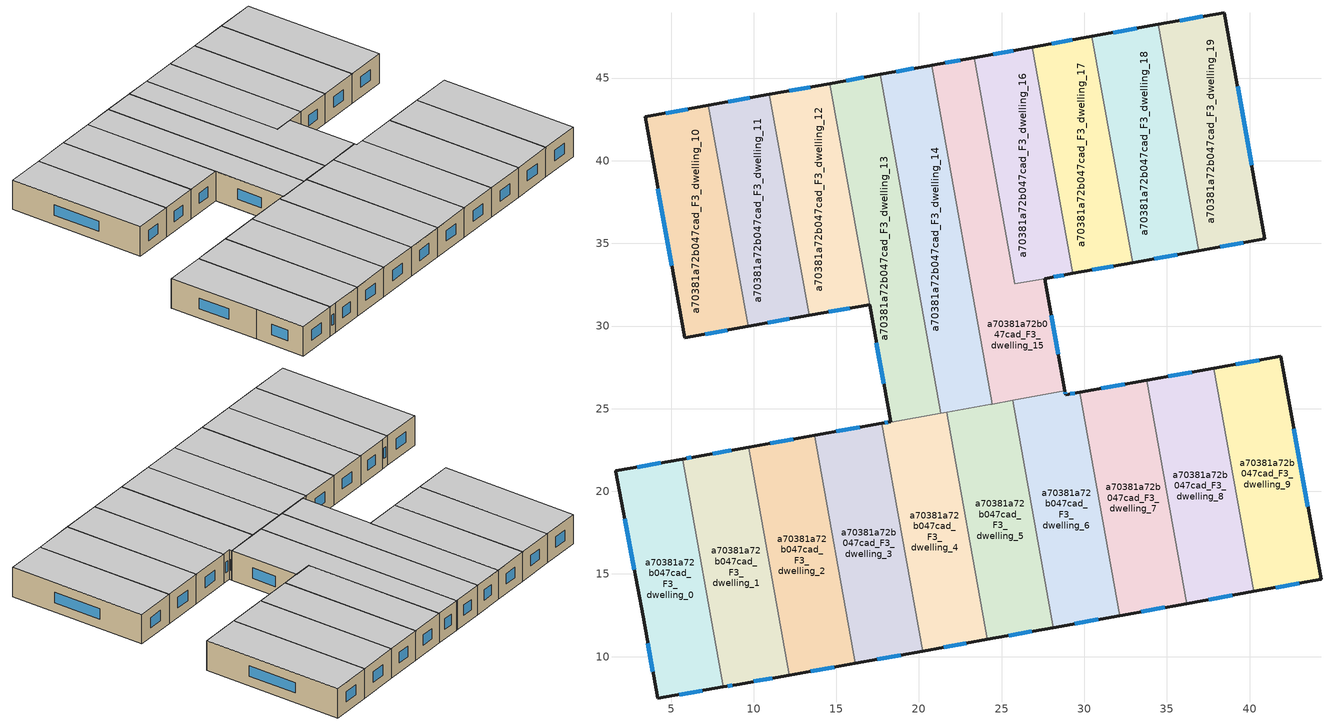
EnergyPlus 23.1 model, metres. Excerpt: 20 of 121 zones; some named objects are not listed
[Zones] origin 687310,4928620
a70381a72b047cad_F3_dwelling_0
 floor to a70381a72b047cad_F2_dwelling_0 (EU_floor_Construction): 5.7,21.91 8.17,8.17 4.19,7.47 3.32,12.41 1.65,21.18 1.64,21.23 5.7,21.95 z9
 wall outside (EU_wall_Construction): 5.69,21.95 1.64,21.23 1.65,21.18 3.32,12.41 4.19,7.47 8.17,8.17 z9:12
 wall to a70381a72b047cad_F3_dwelling_1 (EU_wall_Construction): 8.17,8.17 5.7,21.91 5.7,21.95 z9:12
 window (EU_Window_Construction): 5.49,7.7 6.88,7.94 / 3.6,10.81 3.91,9.08 / 2.19,18.33 2.78,15.26 / 4.37,21.72 2.96,21.47 z9.98:11.02
 ceiling to a70381a72b047cad_F4_dwelling_0 (EU_floor_Construction): 8.17,8.17 5.7,21.91 5.7,21.95 1.64,21.23 1.65,21.18 3.32,12.41 4.19,7.47 z12
a70381a72b047cad_F3_dwelling_1
 floor to a70381a72b047cad_F2_dwelling_1 (EU_floor_Construction): 9.69,22.63 12.17,8.89 8.97,8.31 8.17,8.17 5.7,21.91 5.7,21.95 6.49,22.09 9.69,22.67 z9
 wall outside (EU_wall_Construction): 9.69,22.67 6.49,22.09 5.7,21.95 / 8.17,8.17 8.97,8.31 12.17,8.89 z9:12
 wall to a70381a72b047cad_F3_dwelling_2 (EU_wall_Construction): 9.69,22.63 9.69,22.67 / 12.17,8.89 9.69,22.62 z9:12
 window (EU_Window_Construction): 6.23,22.05 5.95,22 / 8.65,22.48 7.53,22.28 / 10.01,8.5 11.13,8.7 / 8.43,8.22 8.71,8.27 z9.98:11.02
 ceiling to a70381a72b047cad_F4_dwelling_1 (EU_floor_Construction): 12.17,8.89 9.69,22.63 9.69,22.67 6.49,22.09 5.7,21.95 5.7,21.91 8.17,8.17 8.97,8.31 z12
a70381a72b047cad_F3_dwelling_10
 floor to a70381a72b047cad_F2_dwelling_10 (EU_floor_Construction): 7.26,43.35 9.66,29.98 5.83,29.29 3.43,42.66 z9
 wall outside (EU_wall_Construction): 7.26,43.35 3.43,42.66 5.83,29.29 9.66,29.98 z9:12
 wall to a70381a72b047cad_F3_dwelling_11 (EU_wall_Construction): 9.66,29.98 7.26,43.35 z9:12
 window (EU_Window_Construction): 4.21,38.31 5.05,33.64 / 6.01,43.13 4.67,42.88 / 7.08,29.52 8.41,29.76 z9.98:11.02
 ceiling to a70381a72b047cad_F4_dwelling_10 (EU_floor_Construction): 9.66,29.98 7.26,43.35 3.43,42.66 5.83,29.29 z12
a70381a72b047cad_F3_dwelling_11
 floor to a70381a72b047cad_F2_dwelling_11 (EU_floor_Construction): 10.95,44.01 13.36,30.64 9.66,29.98 7.26,43.35 z9
 wall outside (EU_wall_Construction): 9.66,29.98 13.36,30.64 / 10.95,44.01 7.26,43.35 z9:12
 wall to a70381a72b047cad_F3_dwelling_12 (EU_wall_Construction): 13.36,30.64 10.95,44.01 z9:12
 window (EU_Window_Construction): 10.86,30.2 12.15,30.43 / 9.75,43.8 8.46,43.57 z9.98:11.02
 ceiling to a70381a72b047cad_F4_dwelling_11 (EU_floor_Construction): 13.36,30.64 10.95,44.01 7.26,43.35 9.66,29.98 z12
a70381a72b047cad_F3_dwelling_12
 floor to a70381a72b047cad_F2_dwelling_12 (EU_floor_Construction): 14.61,44.67 17.01,31.3 13.36,30.64 10.95,44.01 z9
 wall outside (EU_wall_Construction): 13.36,30.64 17.01,31.3 / 14.61,44.67 10.95,44.01 z9:12
 wall to a70381a72b047cad_F3_dwelling_13 (EU_wall_Construction): 17.01,31.3 14.61,44.67 z9:12
 window (EU_Window_Construction): 14.54,30.86 15.82,31.09 / 13.42,44.46 12.14,44.23 z9.98:11.02
 ceiling to a70381a72b047cad_F4_dwelling_12 (EU_floor_Construction): 17.01,31.3 14.61,44.67 10.95,44.01 13.36,30.64 z12
a70381a72b047cad_F3_dwelling_13
 floor to a70381a72b047cad_F2_dwelling_13 (EU_floor_Construction): 17.64,45.22 21.33,24.72 18.29,24.17 18.28,24.22 14.61,44.67 z9
 wall outside (EU_wall_Construction): 17.64,45.22 14.61,44.67 / 17.01,31.3 18.28,24.22 z9:12
 wall to a70381a72b047cad_F3_dwelling_14 (EU_wall_Construction): 21.33,24.72 17.64,45.22 z9:12
 wall to a70381a72b047cad_F3_dwelling_4 (EU_wall_Construction): 18.28,24.21 18.29,24.17 21.33,24.72 z9:12
 window (EU_Window_Construction): 16.66,45.04 15.59,44.85 / 17.42,29 17.86,26.52 z9.98:11.02
 ceiling to a70381a72b047cad_F4_dwelling_13 (EU_floor_Construction): 21.33,24.72 17.64,45.22 14.61,44.67 18.28,24.22 18.29,24.17 z12
a70381a72b047cad_F3_dwelling_14
 floor to a70381a72b047cad_F2_dwelling_14 (EU_floor_Construction): 20.76,45.78 24.45,25.28 24.35,25.26 21.33,24.72 17.64,45.22 20.66,45.76 z9
 wall outside (EU_wall_Construction): 20.76,45.78 20.66,45.76 17.64,45.22 z9:12
 wall to a70381a72b047cad_F3_dwelling_15 (EU_wall_Construction): 24.45,25.28 20.76,45.78 z9:12
 wall to a70381a72b047cad_F3_dwelling_5 (EU_wall_Construction): 21.67,24.78 24.35,25.26 24.45,25.28 z9:12
 wall to a70381a72b047cad_F3_dwelling_4 (EU_wall_Construction): 21.33,24.72 21.67,24.78 z9:12
 window (EU_Window_Construction): 19.68,45.58 18.63,45.39 z9.98:11.02
 ceiling to a70381a72b047cad_F4_dwelling_14 (EU_floor_Construction): 24.35,25.26 24.45,25.28 20.76,45.78 20.66,45.76 17.64,45.22 21.33,24.72 z12
a70381a72b047cad_F3_dwelling_15
 floor to a70381a72b047cad_F2_dwelling_15 (EU_floor_Construction): 23.34,46.24 25.8,32.54 27.61,32.87 28.83,26.07 24.45,25.28 20.76,45.78 z9
 wall outside (EU_wall_Construction): 28.83,26.07 27.61,32.87 / 23.34,46.24 20.76,45.78 z9:12
 wall to a70381a72b047cad_F3_dwelling_16 (EU_wall_Construction): 27.61,32.87 25.8,32.54 / 25.8,32.55 23.34,46.24 z9:12
 wall to a70381a72b047cad_F3_dwelling_6 (EU_wall_Construction): 25.66,25.5 28.83,26.07 z9:12
 wall to a70381a72b047cad_F3_dwelling_5 (EU_wall_Construction): 24.45,25.28 25.66,25.5 z9:12
 window (EU_Window_Construction): 28.43,28.28 28.01,30.66 / 22.5,46.09 21.6,45.93 z9.98:11.02
 ceiling to a70381a72b047cad_F4_dwelling_15 (EU_floor_Construction): 28.83,26.07 27.61,32.87 25.8,32.54 23.34,46.24 20.76,45.78 24.45,25.28 z12
a70381a72b047cad_F3_dwelling_16
 floor to a70381a72b047cad_F2_dwelling_16 (EU_floor_Construction): 26.84,46.87 29.3,33.18 25.8,32.54 23.34,46.24 z9
 wall outside (EU_wall_Construction): 26.84,46.87 23.34,46.24 / 27.61,32.87 29.3,33.18 z9:12
 wall to a70381a72b047cad_F3_dwelling_17 (EU_wall_Construction): 29.3,33.18 26.84,46.87 z9:12
 window (EU_Window_Construction): 25.7,46.67 24.48,46.44 / 28.16,32.97 28.75,33.08 z9.98:11.02
 ceiling to a70381a72b047cad_F4_dwelling_16 (EU_floor_Construction): 29.3,33.18 26.84,46.87 23.34,46.24 25.8,32.54 z12
a70381a72b047cad_F3_dwelling_17
 floor to a70381a72b047cad_F2_dwelling_17 (EU_floor_Construction): 30.45,47.52 32.92,33.83 29.3,33.18 26.84,46.87 z9
 wall outside (EU_wall_Construction): 29.3,33.18 32.92,33.83 / 30.45,47.52 26.84,46.87 z9:12
 wall to a70381a72b047cad_F3_dwelling_18 (EU_wall_Construction): 32.92,33.83 30.45,47.52 z9:12
 window (EU_Window_Construction): 30.48,33.39 31.74,33.62 / 29.28,47.31 28.02,47.08 z9.98:11.02
 ceiling to a70381a72b047cad_F4_dwelling_17 (EU_floor_Construction): 32.92,33.83 30.45,47.52 26.84,46.87 29.3,33.18 z12
a70381a72b047cad_F3_dwelling_18
 floor to a70381a72b047cad_F2_dwelling_18 (EU_floor_Construction): 34.46,48.24 36.92,34.55 32.92,33.83 30.45,47.52 z9
 wall outside (EU_wall_Construction): 34.46,48.24 30.45,47.52 / 32.92,33.83 36.92,34.55 z9:12
 wall to a70381a72b047cad_F3_dwelling_19 (EU_wall_Construction): 36.92,34.55 34.46,48.24 z9:12
 window (EU_Window_Construction): 33.16,48.01 31.76,47.75 / 34.22,34.06 35.62,34.31 z9.98:11.02
 ceiling to a70381a72b047cad_F4_dwelling_18 (EU_floor_Construction): 36.92,34.55 34.46,48.24 30.45,47.52 32.92,33.83 z12
a70381a72b047cad_F3_dwelling_19
 floor to a70381a72b047cad_F2_dwelling_19 (EU_floor_Construction): 38.47,48.96 40.93,35.27 36.92,34.55 34.46,48.24 z9
 wall outside (EU_wall_Construction): 36.92,34.55 40.93,35.27 38.47,48.96 34.46,48.24 z9:12
 window (EU_Window_Construction): 37.17,48.73 35.77,48.47 / 40.13,39.72 39.27,44.51 / 38.23,34.78 39.63,35.04 z9.98:11.02
 ceiling to a70381a72b047cad_F4_dwelling_19 (EU_floor_Construction): 40.93,35.27 38.47,48.96 34.46,48.24 36.92,34.55 z12
a70381a72b047cad_F3_dwelling_2
 floor to a70381a72b047cad_F2_dwelling_2 (EU_floor_Construction): 13.69,23.35 16.16,9.61 12.17,8.89 9.69,22.63 9.69,22.67 13.68,23.38 z9
 wall outside (EU_wall_Construction): 13.68,23.38 9.69,22.67 / 12.17,8.89 16.16,9.61 z9:12
 wall to a70381a72b047cad_F3_dwelling_3 (EU_wall_Construction): 13.69,23.35 13.68,23.38 / 16.16,9.61 13.69,23.34 z9:12
 window (EU_Window_Construction): 12.38,23.15 10.99,22.9 / 13.46,9.12 14.86,9.37 z9.98:11.02
 ceiling to a70381a72b047cad_F4_dwelling_2 (EU_floor_Construction): 16.16,9.61 13.69,23.35 13.68,23.38 9.69,22.67 9.69,22.63 12.17,8.89 z12
a70381a72b047cad_F3_dwelling_3
 floor to a70381a72b047cad_F2_dwelling_3 (EU_floor_Construction): 17.74,24.11 20.21,10.33 16.16,9.61 13.69,23.35 13.68,23.38 z9
 wall outside (EU_wall_Construction): 17.74,24.11 13.68,23.38 / 16.16,9.61 20.21,10.33 z9:12
 wall to a70381a72b047cad_F3_dwelling_4 (EU_wall_Construction): 20.21,10.33 17.74,24.11 z9:12
 window (EU_Window_Construction): 16.42,23.88 15,23.62 / 17.48,9.84 18.89,10.1 z9.98:11.02
 ceiling to a70381a72b047cad_F4_dwelling_3 (EU_floor_Construction): 20.21,10.33 17.74,24.11 13.68,23.38 13.69,23.35 16.16,9.61 z12
a70381a72b047cad_F3_dwelling_4
 floor to a70381a72b047cad_F2_dwelling_4 (EU_floor_Construction): 21.67,24.78 24.14,11.04 20.21,10.33 17.74,24.11 18.28,24.21 18.29,24.17 z9
 wall outside (EU_wall_Construction): 20.21,10.33 24.14,11.04 / 18.28,24.21 17.74,24.11 z9:12
 wall to a70381a72b047cad_F3_dwelling_5 (EU_wall_Construction): 24.14,11.04 21.67,24.78 z9:12
 window (EU_Window_Construction): 21.49,10.56 22.86,10.81 / 18.1,24.18 17.91,24.15 z9.98:11.02
 ceiling to a70381a72b047cad_F4_dwelling_4 (EU_floor_Construction): 24.14,11.04 21.67,24.78 18.29,24.17 18.28,24.21 17.74,24.11 20.21,10.33 z12
a70381a72b047cad_F3_dwelling_5
 floor to a70381a72b047cad_F2_dwelling_5 (EU_floor_Construction): 25.66,25.5 28.13,11.76 24.14,11.04 21.67,24.78 z9
 wall outside (EU_wall_Construction): 24.14,11.04 28.13,11.76 z9:12
 wall to a70381a72b047cad_F3_dwelling_6 (EU_wall_Construction): 28.13,11.76 25.66,25.5 z9:12
 window (EU_Window_Construction): 25.44,11.27 26.83,11.53 z9.98:11.02
 ceiling to a70381a72b047cad_F4_dwelling_5 (EU_floor_Construction): 28.13,11.76 25.66,25.5 21.67,24.78 24.14,11.04 z12
a70381a72b047cad_F3_dwelling_6
 floor to a70381a72b047cad_F2_dwelling_6 (EU_floor_Construction): 29.71,25.99 32.14,12.48 28.13,11.76 25.66,25.5 28.83,26.07 28.87,25.84 z9
 wall outside (EU_wall_Construction): 29.71,25.99 28.87,25.84 28.83,26.07 / 28.13,11.76 32.14,12.48 z9:12
 wall to a70381a72b047cad_F3_dwelling_7 (EU_wall_Construction): 32.14,12.48 29.71,25.99 z9:12
 window (EU_Window_Construction): 28.86,25.92 28.84,25.99 / 29.44,25.94 29.14,25.89 / 29.44,11.99 30.84,12.25 z9.98:11.02
 ceiling to a70381a72b047cad_F4_dwelling_6 (EU_floor_Construction): 32.14,12.48 29.71,25.99 28.87,25.84 28.83,26.07 25.66,25.5 28.13,11.76 z12
a70381a72b047cad_F3_dwelling_7
 floor to a70381a72b047cad_F2_dwelling_7 (EU_floor_Construction): 33.77,26.72 36.2,13.21 32.14,12.48 29.71,25.99 z9
 wall outside (EU_wall_Construction): 33.77,26.72 29.71,25.99 / 32.14,12.48 36.2,13.21 z9:12
 wall to a70381a72b047cad_F3_dwelling_8 (EU_wall_Construction): 36.2,13.21 33.77,26.72 z9:12
 window (EU_Window_Construction): 32.45,26.48 31.03,26.23 / 33.46,12.72 34.88,12.97 z9.98:11.02
 ceiling to a70381a72b047cad_F4_dwelling_7 (EU_floor_Construction): 36.2,13.21 33.77,26.72 29.71,25.99 32.14,12.48 z12
a70381a72b047cad_F3_dwelling_8
 floor to a70381a72b047cad_F2_dwelling_8 (EU_floor_Construction): 37.83,27.45 40.26,13.94 36.2,13.21 33.77,26.72 z9
 wall outside (EU_wall_Construction): 37.83,27.45 33.77,26.72 / 36.2,13.21 40.26,13.94 z9:12
 wall to a70381a72b047cad_F3_dwelling_9 (EU_wall_Construction): 40.26,13.94 37.83,27.45 z9:12
 window (EU_Window_Construction): 36.51,27.21 35.09,26.96 / 37.52,13.45 38.94,13.7 z9.98:11.02
 ceiling to a70381a72b047cad_F4_dwelling_8 (EU_floor_Construction): 40.26,13.94 37.83,27.45 33.77,26.72 36.2,13.21 z12
a70381a72b047cad_F3_dwelling_9
 floor to a70381a72b047cad_F2_dwelling_9 (EU_floor_Construction): 41.89,28.18 44.32,14.67 40.26,13.94 37.83,27.45 z9
 wall outside (EU_wall_Construction): 40.26,13.94 44.32,14.67 41.89,28.18 37.83,27.45 z9:12
 window (EU_Window_Construction): 40.57,27.94 39.15,27.69 / 43.53,19.06 42.68,23.79 / 41.58,14.18 43,14.43 z9.98:11.02
 ceiling to a70381a72b047cad_F4_dwelling_9 (EU_floor_Construction): 44.32,14.67 41.89,28.18 37.83,27.45 40.26,13.94 z12
[Building]
EU S2 Campaign: North Axis=0; Terrain=City; Solar Distribution=FullExterior
[Site:Location]
Bologna: Latitude=44.5; Longitude=11.25; Time Zone=1; Elevation=37
[SizingPeriod:WeatherFileDays]
AnnualSizingPeriod: Begin Month=1; Begin Day of Month=1; End Month=12; End Day of Month=31; Day of Week for Start Day=Monday; Use Weather File Daylight Saving Period=No; Use Weather File Rain and Snow Indicators=No
[MATERIAL]
EU_InternalMass_Material: Roughness=MediumRough; Thickness=0.1; Conductivity=1; Density=1800; Specific Heat=900; Thermal Absorptance=0.9; Solar Absorptance=0.7; Visible Absorptance=0.7
[MATERIAL:NOMASS] Roughness=MediumRough; Thermal Absorptance=0.9; Solar Absorptance=0.7; Visible Absorptance=0.7
Name | Thermal Resistance
EU_wall_NoMass | 0.905828
EU_floor_NoMass | 0.67114
[WINDOWMATERIAL:SIMPLEGLAZINGSYSTEM]
EU_Window_SimpleGlazing: UFactor=4.52486; Solar Heat Gain Coefficient=0.85; Visible Transmittance=0.85
[CONSTRUCTION]
EU_wall_Construction: EU_wall_NoMass
EU_floor_Construction: EU_floor_NoMass
EU_Window_Construction: EU_Window_SimpleGlazing
EU_InternalMass_Construction: EU_InternalMass_Material
[ZONE] Type=1; Multiplier=1; Ceiling Height=autocalculate; Floor Area=autocalculate; Part of Total Floor Area=Yes
Name | Volume
a70381a72b047cad_F3_dwelling_0 | 170.451
a70381a72b047cad_F3_dwelling_1 | 170.334
a70381a72b047cad_F3_dwelling_10 | 158.496
a70381a72b047cad_F3_dwelling_11 | 153.073
a70381a72b047cad_F3_dwelling_12 | 151.271
a70381a72b047cad_F3_dwelling_13 | 192.88
a70381a72b047cad_F3_dwelling_14 | 197.981
a70381a72b047cad_F3_dwelling_15 | 201.674
a70381a72b047cad_F3_dwelling_16 | 148.53
a70381a72b047cad_F3_dwelling_17 | 153.1875
a70381a72b047cad_F3_dwelling_18 | 169.912
a70381a72b047cad_F3_dwelling_19 | 169.87
a70381a72b047cad_F3_dwelling_2 | 170.361
a70381a72b047cad_F3_dwelling_3 | 173.163
a70381a72b047cad_F3_dwelling_4 | 167.139
a70381a72b047cad_F3_dwelling_5 | 169.904
a70381a72b047cad_F3_dwelling_6 | 169.881
a70381a72b047cad_F3_dwelling_7 | 169.895
a70381a72b047cad_F3_dwelling_8 | 169.845
a70381a72b047cad_F3_dwelling_9 | 169.903
[INTERNALMASS] Construction=EU_InternalMass_Construction
Name | Zone or ZoneList | Surface Area
a70381a72b047cad_F3_dwelling_0_EU_InternalMass | a70381a72b047cad_F3_dwelling_0 | 56.8176
a70381a72b047cad_F3_dwelling_1_EU_InternalMass | a70381a72b047cad_F3_dwelling_1 | 56.7782
a70381a72b047cad_F3_dwelling_2_EU_InternalMass | a70381a72b047cad_F3_dwelling_2 | 56.7865
a70381a72b047cad_F3_dwelling_3_EU_InternalMass | a70381a72b047cad_F3_dwelling_3 | 57.7238
a70381a72b047cad_F3_dwelling_4_EU_InternalMass | a70381a72b047cad_F3_dwelling_4 | 55.7109
a70381a72b047cad_F3_dwelling_5_EU_InternalMass | a70381a72b047cad_F3_dwelling_5 | 56.6348
a70381a72b047cad_F3_dwelling_6_EU_InternalMass | a70381a72b047cad_F3_dwelling_6 | 56.6265
a70381a72b047cad_F3_dwelling_7_EU_InternalMass | a70381a72b047cad_F3_dwelling_7 | 56.6319
a70381a72b047cad_F3_dwelling_8_EU_InternalMass | a70381a72b047cad_F3_dwelling_8 | 56.6151
a70381a72b047cad_F3_dwelling_9_EU_InternalMass | a70381a72b047cad_F3_dwelling_9 | 56.6341
a70381a72b047cad_F3_dwelling_10_EU_InternalMass | a70381a72b047cad_F3_dwelling_10 | 52.831
a70381a72b047cad_F3_dwelling_11_EU_InternalMass | a70381a72b047cad_F3_dwelling_11 | 51.0288
a70381a72b047cad_F3_dwelling_12_EU_InternalMass | a70381a72b047cad_F3_dwelling_12 | 50.4203
a70381a72b047cad_F3_dwelling_13_EU_InternalMass | a70381a72b047cad_F3_dwelling_13 | 64.2676
a70381a72b047cad_F3_dwelling_14_EU_InternalMass | a70381a72b047cad_F3_dwelling_14 | 65.9903
a70381a72b047cad_F3_dwelling_15_EU_InternalMass | a70381a72b047cad_F3_dwelling_15 | 67.219
a70381a72b047cad_F3_dwelling_16_EU_InternalMass | a70381a72b047cad_F3_dwelling_16 | 49.5191
a70381a72b047cad_F3_dwelling_17_EU_InternalMass | a70381a72b047cad_F3_dwelling_17 | 51.0538
a70381a72b047cad_F3_dwelling_18_EU_InternalMass | a70381a72b047cad_F3_dwelling_18 | 56.6375
a70381a72b047cad_F3_dwelling_19_EU_InternalMass | a70381a72b047cad_F3_dwelling_19 | 56.623
[OTHEREQUIPMENT] Fuel Type=Electricity; Design Level Calculation Method=Watts/Area; Power per Zone Floor Area=1; Fraction Latent=0; Fraction Radiant=0; Fraction Lost=0; Carbon Dioxide Generation Rate=0; EndUse Subcategory=EU_Step8_InternalGains
Name | Zone or ZoneList or Space or SpaceList | Schedule
EU_Step8_InternalGain_a70381a72b047cad_F3_dwelling_0_f000 | a70381a72b047cad_F3_dwelling_0 | EU_Step8_GainSchedule_a70381a72b047cad_F3_dwelling_0_f000
EU_Step8_InternalGain_a70381a72b047cad_F3_dwelling_1_f000 | a70381a72b047cad_F3_dwelling_1 | EU_Step8_GainSchedule_a70381a72b047cad_F3_dwelling_1_f000
EU_Step8_InternalGain_a70381a72b047cad_F3_dwelling_2_f000 | a70381a72b047cad_F3_dwelling_2 | EU_Step8_GainSchedule_a70381a72b047cad_F3_dwelling_2_f000
EU_Step8_InternalGain_a70381a72b047cad_F3_dwelling_3_f000 | a70381a72b047cad_F3_dwelling_3 | EU_Step8_GainSchedule_a70381a72b047cad_F3_dwelling_3_f000
EU_Step8_InternalGain_a70381a72b047cad_F3_dwelling_4_f000 | a70381a72b047cad_F3_dwelling_4 | EU_Step8_GainSchedule_a70381a72b047cad_F3_dwelling_4_f000
EU_Step8_InternalGain_a70381a72b047cad_F3_dwelling_5_f000 | a70381a72b047cad_F3_dwelling_5 | EU_Step8_GainSchedule_a70381a72b047cad_F3_dwelling_5_f000
EU_Step8_InternalGain_a70381a72b047cad_F3_dwelling_6_f000 | a70381a72b047cad_F3_dwelling_6 | EU_Step8_GainSchedule_a70381a72b047cad_F3_dwelling_6_f000
EU_Step8_InternalGain_a70381a72b047cad_F3_dwelling_7_f000 | a70381a72b047cad_F3_dwelling_7 | EU_Step8_GainSchedule_a70381a72b047cad_F3_dwelling_7_f000
EU_Step8_InternalGain_a70381a72b047cad_F3_dwelling_8_f000 | a70381a72b047cad_F3_dwelling_8 | EU_Step8_GainSchedule_a70381a72b047cad_F3_dwelling_8_f000
EU_Step8_InternalGain_a70381a72b047cad_F3_dwelling_9_f000 | a70381a72b047cad_F3_dwelling_9 | EU_Step8_GainSchedule_a70381a72b047cad_F3_dwelling_9_f000
EU_Step8_InternalGain_a70381a72b047cad_F3_dwelling_10_f000 | a70381a72b047cad_F3_dwelling_10 | EU_Step8_GainSchedule_a70381a72b047cad_F3_dwelling_10_f000
EU_Step8_InternalGain_a70381a72b047cad_F3_dwelling_11_f000 | a70381a72b047cad_F3_dwelling_11 | EU_Step8_GainSchedule_a70381a72b047cad_F3_dwelling_11_f000
EU_Step8_InternalGain_a70381a72b047cad_F3_dwelling_12_f000 | a70381a72b047cad_F3_dwelling_12 | EU_Step8_GainSchedule_a70381a72b047cad_F3_dwelling_12_f000
EU_Step8_InternalGain_a70381a72b047cad_F3_dwelling_13_f000 | a70381a72b047cad_F3_dwelling_13 | EU_Step8_GainSchedule_a70381a72b047cad_F3_dwelling_13_f000
EU_Step8_InternalGain_a70381a72b047cad_F3_dwelling_14_f000 | a70381a72b047cad_F3_dwelling_14 | EU_Step8_GainSchedule_a70381a72b047cad_F3_dwelling_14_f000
EU_Step8_InternalGain_a70381a72b047cad_F3_dwelling_15_f000 | a70381a72b047cad_F3_dwelling_15 | EU_Step8_GainSchedule_a70381a72b047cad_F3_dwelling_15_f000
EU_Step8_InternalGain_a70381a72b047cad_F3_dwelling_16_f000 | a70381a72b047cad_F3_dwelling_16 | EU_Step8_GainSchedule_a70381a72b047cad_F3_dwelling_16_f000
EU_Step8_InternalGain_a70381a72b047cad_F3_dwelling_17_f000 | a70381a72b047cad_F3_dwelling_17 | EU_Step8_GainSchedule_a70381a72b047cad_F3_dwelling_17_f000
EU_Step8_InternalGain_a70381a72b047cad_F3_dwelling_18_f000 | a70381a72b047cad_F3_dwelling_18 | EU_Step8_GainSchedule_a70381a72b047cad_F3_dwelling_18_f000
EU_Step8_InternalGain_a70381a72b047cad_F3_dwelling_19_f000 | a70381a72b047cad_F3_dwelling_19 | EU_Step8_GainSchedule_a70381a72b047cad_F3_dwelling_19_f000
[ZONEVENTILATION:DESIGNFLOWRATE] Schedule=EU_AlwaysOn; Design Flow Rate Calculation Method=AirChanges/Hour; Air Changes per Hour=0.73129; Ventilation Type=Natural; Fan Pressure Rise=0; Fan Total Efficiency=1; Constant Term Coefficient=1; Temperature Term Coefficient=0; Velocity Term Coefficient=0; Velocity Squared Term Coefficient=0; Minimum Indoor Temperature=-100; Maximum Indoor Temperature=100; Delta Temperature=-100; Minimum Outdoor Temperature=-100; Maximum Outdoor Temperature=100; Maximum Wind Speed=40
Name | Zone or ZoneList or Space or SpaceList
EU_ConstantAir_a70381a72b047cad_F3_dwelling_0 | a70381a72b047cad_F3_dwelling_0
EU_ConstantAir_a70381a72b047cad_F3_dwelling_1 | a70381a72b047cad_F3_dwelling_1
EU_ConstantAir_a70381a72b047cad_F3_dwelling_2 | a70381a72b047cad_F3_dwelling_2
EU_ConstantAir_a70381a72b047cad_F3_dwelling_3 | a70381a72b047cad_F3_dwelling_3
EU_ConstantAir_a70381a72b047cad_F3_dwelling_4 | a70381a72b047cad_F3_dwelling_4
EU_ConstantAir_a70381a72b047cad_F3_dwelling_5 | a70381a72b047cad_F3_dwelling_5
EU_ConstantAir_a70381a72b047cad_F3_dwelling_6 | a70381a72b047cad_F3_dwelling_6
EU_ConstantAir_a70381a72b047cad_F3_dwelling_7 | a70381a72b047cad_F3_dwelling_7
EU_ConstantAir_a70381a72b047cad_F3_dwelling_8 | a70381a72b047cad_F3_dwelling_8
EU_ConstantAir_a70381a72b047cad_F3_dwelling_9 | a70381a72b047cad_F3_dwelling_9
EU_ConstantAir_a70381a72b047cad_F3_dwelling_10 | a70381a72b047cad_F3_dwelling_10
EU_ConstantAir_a70381a72b047cad_F3_dwelling_11 | a70381a72b047cad_F3_dwelling_11
EU_ConstantAir_a70381a72b047cad_F3_dwelling_12 | a70381a72b047cad_F3_dwelling_12
EU_ConstantAir_a70381a72b047cad_F3_dwelling_13 | a70381a72b047cad_F3_dwelling_13
EU_ConstantAir_a70381a72b047cad_F3_dwelling_14 | a70381a72b047cad_F3_dwelling_14
EU_ConstantAir_a70381a72b047cad_F3_dwelling_15 | a70381a72b047cad_F3_dwelling_15
EU_ConstantAir_a70381a72b047cad_F3_dwelling_16 | a70381a72b047cad_F3_dwelling_16
EU_ConstantAir_a70381a72b047cad_F3_dwelling_17 | a70381a72b047cad_F3_dwelling_17
EU_ConstantAir_a70381a72b047cad_F3_dwelling_18 | a70381a72b047cad_F3_dwelling_18
EU_ConstantAir_a70381a72b047cad_F3_dwelling_19 | a70381a72b047cad_F3_dwelling_19
[HVACTEMPLATE:ZONE:IDEALLOADSAIRSYSTEM] System Availability Schedule=EU_AlwaysOn; Maximum Heating Supply Air Temperature=50; Minimum Cooling Supply Air Temperature=13; Maximum Heating Supply Air Humidity Ratio=0.0156; Minimum Cooling Supply Air Humidity Ratio=0.0077; Heating Limit=NoLimit; Cooling Limit=NoLimit; Heating Availability Schedule=EU_AlwaysOn; Cooling Availability Schedule=EU_CoolingOff; Dehumidification Control Type=ConstantSensibleHeatRatio; Cooling Sensible Heat Ratio=0.7; Dehumidification Setpoint=60; Humidification Control Type=None; Humidification Setpoint=30; Outdoor Air Method=None; Outdoor Air Flow Rate per Person=0.00944; Outdoor Air Flow Rate per Zone Floor Area=0; Outdoor Air Flow Rate per Zone=0; Demand Controlled Ventilation Type=None; Outdoor Air Economizer Type=NoEconomizer; Heat Recovery Type=None; Sensible Heat Recovery Effectiveness=0.7; Latent Heat Recovery Effectiveness=0.65
Name | Template Thermostat
a70381a72b047cad_F3_dwelling_0 | EU_HeatOnly_a70381a72b047cad_F3_dwelling_0
a70381a72b047cad_F3_dwelling_1 | EU_HeatOnly_a70381a72b047cad_F3_dwelling_1
a70381a72b047cad_F3_dwelling_2 | EU_HeatOnly_a70381a72b047cad_F3_dwelling_2
a70381a72b047cad_F3_dwelling_3 | EU_HeatOnly_a70381a72b047cad_F3_dwelling_3
a70381a72b047cad_F3_dwelling_4 | EU_HeatOnly_a70381a72b047cad_F3_dwelling_4
a70381a72b047cad_F3_dwelling_5 | EU_HeatOnly_a70381a72b047cad_F3_dwelling_5
a70381a72b047cad_F3_dwelling_6 | EU_HeatOnly_a70381a72b047cad_F3_dwelling_6
a70381a72b047cad_F3_dwelling_7 | EU_HeatOnly_a70381a72b047cad_F3_dwelling_7
a70381a72b047cad_F3_dwelling_8 | EU_HeatOnly_a70381a72b047cad_F3_dwelling_8
a70381a72b047cad_F3_dwelling_9 | EU_HeatOnly_a70381a72b047cad_F3_dwelling_9
a70381a72b047cad_F3_dwelling_10 | EU_HeatOnly_a70381a72b047cad_F3_dwelling_10
a70381a72b047cad_F3_dwelling_11 | EU_HeatOnly_a70381a72b047cad_F3_dwelling_11
a70381a72b047cad_F3_dwelling_12 | EU_HeatOnly_a70381a72b047cad_F3_dwelling_12
a70381a72b047cad_F3_dwelling_13 | EU_HeatOnly_a70381a72b047cad_F3_dwelling_13
a70381a72b047cad_F3_dwelling_14 | EU_HeatOnly_a70381a72b047cad_F3_dwelling_14
a70381a72b047cad_F3_dwelling_15 | EU_HeatOnly_a70381a72b047cad_F3_dwelling_15
a70381a72b047cad_F3_dwelling_16 | EU_HeatOnly_a70381a72b047cad_F3_dwelling_16
a70381a72b047cad_F3_dwelling_17 | EU_HeatOnly_a70381a72b047cad_F3_dwelling_17
a70381a72b047cad_F3_dwelling_18 | EU_HeatOnly_a70381a72b047cad_F3_dwelling_18
a70381a72b047cad_F3_dwelling_19 | EU_HeatOnly_a70381a72b047cad_F3_dwelling_19
[SIZING:ZONE] Zone Cooling Design Supply Air Temperature Input Method=SupplyAirTemperature; Zone Cooling Design Supply Air Temperature=13; Zone Heating Design Supply Air Temperature Input Method=SupplyAirTemperature; Zone Heating Design Supply Air Temperature=50; Zone Cooling Design Supply Air Humidity Ratio=0.008; Zone Heating Design Supply Air Humidity Ratio=0.008; Cooling Design Air Flow Method=DesignDay; Cooling Design Air Flow Rate=0; Cooling Minimum Air Flow per Zone Floor Area=0.000762; Cooling Minimum Air Flow=0; Cooling Minimum Air Flow Fraction=0.2; Heating Design Air Flow Method=DesignDay; Heating Design Air Flow Rate=0; Heating Maximum Air Flow per Zone Floor Area=0.002032; Heating Maximum Air Flow=0.141576; Heating Maximum Air Flow Fraction=0.3; Account for Dedicated Outdoor Air System=No; Dedicated Outdoor Air System Control Strategy=NeutralSupplyAir; Dedicated Outdoor Air Low Setpoint Temperature for Design=autosize; Dedicated Outdoor Air High Setpoint Temperature for Design=autosize; Zone Load Sizing Method=Sensible Load Only No Latent Load; Zone Latent Cooling Design Supply Air Humidity Ratio Input Method=HumidityRatioDifference; Zone Cooling Design Supply Air Humidity Ratio Difference=0.005; Zone Latent Heating Design Supply Air Humidity Ratio Input Method=HumidityRatioDifference; Zone Humidification Design Supply Air Humidity Ratio Difference=0.005
a70381a72b047cad_F3_dwelling_0; a70381a72b047cad_F3_dwelling_1; a70381a72b047cad_F3_dwelling_2; a70381a72b047cad_F3_dwelling_3; a70381a72b047cad_F3_dwelling_4; a70381a72b047cad_F3_dwelling_5; a70381a72b047cad_F3_dwelling_6; a70381a72b047cad_F3_dwelling_7; a70381a72b047cad_F3_dwelling_8; a70381a72b047cad_F3_dwelling_9; a70381a72b047cad_F3_dwelling_10; a70381a72b047cad_F3_dwelling_11; a70381a72b047cad_F3_dwelling_12; a70381a72b047cad_F3_dwelling_13; a70381a72b047cad_F3_dwelling_14; a70381a72b047cad_F3_dwelling_15; a70381a72b047cad_F3_dwelling_16; a70381a72b047cad_F3_dwelling_17; a70381a72b047cad_F3_dwelling_18; a70381a72b047cad_F3_dwelling_19
[SCHEDULE:CONSTANT]
Name | Hourly Value
EU_AlwaysOn | 1
EU_CoolingOff | 0
[SCHEDULE:FILE] Column Number=1; Rows to Skip at Top=0; Number of Hours of Data=8760; Column Separator=Comma; Interpolate to Timestep=No; Minutes per Item=60; Adjust Schedule for Daylight Savings=Yes
Name | File
EU_Step8_GainSchedule_a70381a72b047cad_F3_dwelling_0_f000 | ../../schedules/a70381a72b047cad/a70381a72b047cad_F3_dwelling_0_f000_gain.csv
EU_Step8_GainSchedule_a70381a72b047cad_F3_dwelling_1_f000 | ../../schedules/a70381a72b047cad/a70381a72b047cad_F3_dwelling_1_f000_gain.csv
EU_Step8_GainSchedule_a70381a72b047cad_F3_dwelling_2_f000 | ../../schedules/a70381a72b047cad/a70381a72b047cad_F3_dwelling_2_f000_gain.csv
EU_Step8_GainSchedule_a70381a72b047cad_F3_dwelling_3_f000 | ../../schedules/a70381a72b047cad/a70381a72b047cad_F3_dwelling_3_f000_gain.csv
EU_Step8_GainSchedule_a70381a72b047cad_F3_dwelling_4_f000 | ../../schedules/a70381a72b047cad/a70381a72b047cad_F3_dwelling_4_f000_gain.csv
EU_Step8_GainSchedule_a70381a72b047cad_F3_dwelling_5_f000 | ../../schedules/a70381a72b047cad/a70381a72b047cad_F3_dwelling_5_f000_gain.csv
EU_Step8_GainSchedule_a70381a72b047cad_F3_dwelling_6_f000 | ../../schedules/a70381a72b047cad/a70381a72b047cad_F3_dwelling_6_f000_gain.csv
EU_Step8_GainSchedule_a70381a72b047cad_F3_dwelling_7_f000 | ../../schedules/a70381a72b047cad/a70381a72b047cad_F3_dwelling_7_f000_gain.csv
EU_Step8_GainSchedule_a70381a72b047cad_F3_dwelling_8_f000 | ../../schedules/a70381a72b047cad/a70381a72b047cad_F3_dwelling_8_f000_gain.csv
EU_Step8_GainSchedule_a70381a72b047cad_F3_dwelling_9_f000 | ../../schedules/a70381a72b047cad/a70381a72b047cad_F3_dwelling_9_f000_gain.csv
EU_Step8_GainSchedule_a70381a72b047cad_F3_dwelling_10_f000 | ../../schedules/a70381a72b047cad/a70381a72b047cad_F3_dwelling_10_f000_gain.csv
EU_Step8_GainSchedule_a70381a72b047cad_F3_dwelling_11_f000 | ../../schedules/a70381a72b047cad/a70381a72b047cad_F3_dwelling_11_f000_gain.csv
EU_Step8_GainSchedule_a70381a72b047cad_F3_dwelling_12_f000 | ../../schedules/a70381a72b047cad/a70381a72b047cad_F3_dwelling_12_f000_gain.csv
EU_Step8_GainSchedule_a70381a72b047cad_F3_dwelling_13_f000 | ../../schedules/a70381a72b047cad/a70381a72b047cad_F3_dwelling_13_f000_gain.csv
EU_Step8_GainSchedule_a70381a72b047cad_F3_dwelling_14_f000 | ../../schedules/a70381a72b047cad/a70381a72b047cad_F3_dwelling_14_f000_gain.csv
EU_Step8_GainSchedule_a70381a72b047cad_F3_dwelling_15_f000 | ../../schedules/a70381a72b047cad/a70381a72b047cad_F3_dwelling_15_f000_gain.csv
EU_Step8_GainSchedule_a70381a72b047cad_F3_dwelling_16_f000 | ../../schedules/a70381a72b047cad/a70381a72b047cad_F3_dwelling_16_f000_gain.csv
EU_Step8_GainSchedule_a70381a72b047cad_F3_dwelling_17_f000 | ../../schedules/a70381a72b047cad/a70381a72b047cad_F3_dwelling_17_f000_gain.csv
EU_Step8_GainSchedule_a70381a72b047cad_F3_dwelling_18_f000 | ../../schedules/a70381a72b047cad/a70381a72b047cad_F3_dwelling_18_f000_gain.csv
EU_Step8_GainSchedule_a70381a72b047cad_F3_dwelling_19_f000 | ../../schedules/a70381a72b047cad/a70381a72b047cad_F3_dwelling_19_f000_gain.csv
